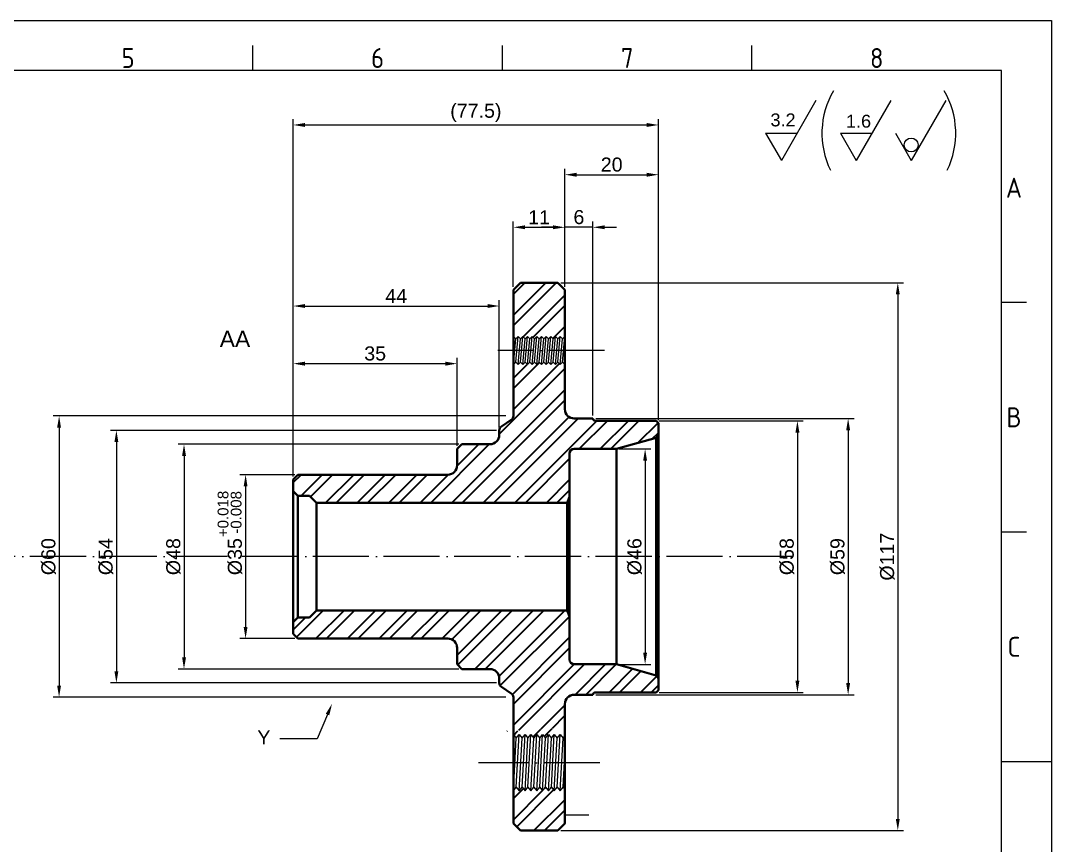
# Model space of a CAD drawing. Header units: millimetres. Extents: x 2429 to 2877, y 1091 to 1407.
# Drawn here: x 2656.5 to 2876.6, y 1231.3 to 1407.5 of the extents above; entities that cross this region are included whole.
import ezdxf
from ezdxf import colors
from ezdxf.entities.mleader import LeaderData, LeaderLine
from ezdxf.enums import TextEntityAlignment as Align
from ezdxf.math import Vec2, Vec3

# ---------------------------------------------------------------- set-up
doc = ezdxf.new("R2010")
doc.units = ezdxf.units.MM
doc.linetypes.add('ACAD_ISO04W100', pattern=[30, 24, -3, 0, -3])
doc.linetypes.add('ACAD_ISO05W100', pattern=[33, 24, -3, 0, -3, 0, -3])
for name, color, linetype, lineweight in [('AM_0', 7, 'Continuous', 40), ('AM_4', 1, 'ACAD_ISO04W100', 25), ('AM_5', 3, 'Continuous', 25), ('AM_7', 4, 'Continuous', 35), ('AM_BOR', 2, 'ACAD_ISO05W100', 35)]:
    doc.layers.add(name, color=color, linetype=linetype, lineweight=lineweight)
doc.styles.add('ACISOTS', font='isocp.shx', dxfattribs={"height": 1})
doc.styles.get("Standard").update_dxf_attribs({"font": 'arial.ttf'})
doc.dimstyles.new('ISO-25', dxfattribs={"dimtxt": 3, "dimasz": 2.5, "dimexe": 1.25, "dimexo": 0.625, "dimtad": 1, "dimtxsty": 'Standard', "dimcen": 2.5, "dimadec": 0, "dimazin": 0, "dimtfac": 1, "dimtmove": 0, "dimatfit": 3, "dimfxl": 1, "dimarcsym": 0})

# ---------------------------------------------------------------- blocks, each defined once
blk = doc.blocks.new('A3 ZTL')
for p, q in [((401.17, 280.82), (19.57, 280.82)), ((401.17, 9.78), (401.17, 280.82))]:
    blk.add_line(p, q)
at = {"layer": 'AM_BOR', "color": 135, "linetype": 'Continuous', "lineweight": 25}
for p, q in [((0, 290.61), (410.96, 290.61)), ((410.96, 290.61), (410.96, 0))]:
    blk.add_line(p, q, dxfattribs=at)
at = {"layer": 'AM_BOR', "color": 135, "lineweight": 25}
for p, q in [((254.4, 280.82), (254.4, 285.71)), ((303.33, 280.82), (303.33, 285.71)), ((352.25, 280.82), (352.25, 285.71)), ((406.07, 235.32), (401.17, 235.32)), ((406.07, 190.31), (401.17, 190.31)), ((401.17, 145.3), (410.96, 145.3))]:
    blk.add_line(p, q, dxfattribs=at)
at = {"layer": 'AM_BOR', "color": 135, "lineweight": 25, "style": 'ACISOTS'}
for s, p in [('5', (229.94, 283.27)), ('6', (278.86, 283.27)), ('7', (327.79, 283.27)), ('8', (376.71, 283.27)), ('A', (403.62, 257.83)), ('B', (403.62, 212.82)), ('C', (403.62, 167.81))]:
    blk.add_text(s, height=3.91, dxfattribs=at).set_placement(p, align=Align.MIDDLE)
blk = doc.blocks.new('*D98')
at = {"layer": 'AM_5', "color": 0, "lineweight": -2}
for p, q in [((2562.19, 1367.89), (2562.19, 1369.62)), ((2498.65, 1293), (2485.58, 1293))]:
    blk.add_line(p, q, dxfattribs=at)
blk.add_arc((2562.19, 1293), 75.37, 91.9007, 178.0993, dxfattribs=at)
at = {"layer": 'AM_5', "color": 0}
for points in [[(2559.68, 1368.75), (2559.7, 1367.91), (2562.19, 1368.37)], [(2487.28, 1295.5), (2486.45, 1295.51), (2486.83, 1293)]]:
    blk.add_solid(points, dxfattribs=at)
at = {"layer": 'Defpoints', "color": 0}
for p in [(2562.19, 1367.26), (2524.51, 1358.27), (2499.27, 1293), (2821.47, 1293), (2562.19, 1218.74)]:
    blk.add_point(p, dxfattribs=at)
at = {"layer": 'AM_5', "color": 0, "insert": (2507.37, 1347.82), "char_height": 3, "attachment_point": 5, "rotation": 45}
blk.add_mtext('90°', dxfattribs=at)
blk = doc.blocks.new('*D111')
at = {"layer": 'AM_5', "color": 0, "lineweight": -2}
for p, q in [((2771.83, 1351.5), (2845.04, 1351.5)), ((2843.79, 1349), (2843.79, 1237)), ((2771.83, 1234.5), (2845.04, 1234.5))]:
    blk.add_line(p, q, dxfattribs=at)
at = {"layer": 'AM_5', "color": 0}
for points in [[(2843.37, 1349), (2844.2, 1349), (2843.79, 1351.5)], [(2843.37, 1237), (2844.2, 1237), (2843.79, 1234.5)]]:
    blk.add_solid(points, dxfattribs=at)
at = {"layer": 'Defpoints', "color": 0}
for p in [(2771.2, 1351.5), (2771.2, 1234.5), (2843.79, 1234.5)]:
    blk.add_point(p, dxfattribs=at)
at = {"layer": 'AM_5', "color": 0, "insert": (2841.55, 1293), "char_height": 3, "attachment_point": 5, "rotation": 90}
blk.add_mtext('%%C117', dxfattribs=at)
blk = doc.blocks.new('*D112')
at = {"layer": 'AM_5', "color": 0, "lineweight": -2}
for p, q in [((2779.33, 1322.5), (2834.44, 1322.5)), ((2833.19, 1320), (2833.19, 1266)), ((2779.33, 1263.5), (2834.44, 1263.5))]:
    blk.add_line(p, q, dxfattribs=at)
at = {"layer": 'AM_5', "color": 0}
for points in [[(2832.77, 1320), (2833.6, 1320), (2833.19, 1322.5)], [(2832.77, 1266), (2833.6, 1266), (2833.19, 1263.5)]]:
    blk.add_solid(points, dxfattribs=at)
at = {"layer": 'Defpoints', "color": 0}
for p in [(2778.7, 1322.5), (2778.7, 1263.5), (2833.19, 1263.5)]:
    blk.add_point(p, dxfattribs=at)
at = {"layer": 'AM_5', "color": 0, "insert": (2830.95, 1293), "char_height": 3, "attachment_point": 5, "rotation": 90}
blk.add_mtext('%%C59', dxfattribs=at)
blk = doc.blocks.new('*D113')
at = {"layer": 'AM_5', "color": 0, "lineweight": -2}
for p, q in [((2792.83, 1322), (2823.61, 1322)), ((2822.36, 1319.5), (2822.36, 1266.5)), ((2792.83, 1264), (2823.61, 1264))]:
    blk.add_line(p, q, dxfattribs=at)
at = {"layer": 'AM_5', "color": 0}
for points in [[(2821.94, 1319.5), (2822.78, 1319.5), (2822.36, 1322)], [(2821.94, 1266.5), (2822.78, 1266.5), (2822.36, 1264)]]:
    blk.add_solid(points, dxfattribs=at)
at = {"layer": 'Defpoints', "color": 0}
for p in [(2792.2, 1322), (2792.2, 1264), (2822.36, 1264)]:
    blk.add_point(p, dxfattribs=at)
at = {"layer": 'AM_5', "color": 0, "insert": (2820.12, 1293), "char_height": 3, "attachment_point": 5, "rotation": 90}
blk.add_mtext('%%C58', dxfattribs=at)
blk = doc.blocks.new('*D114')
at = {"layer": 'AM_5', "color": 0, "lineweight": -2}
for p, q in [((2784.33, 1316), (2791.09, 1316)), ((2789.84, 1313.5), (2789.84, 1272.5)), ((2784.33, 1270), (2791.09, 1270))]:
    blk.add_line(p, q, dxfattribs=at)
at = {"layer": 'AM_5', "color": 0}
for points in [[(2789.42, 1313.5), (2790.25, 1313.5), (2789.84, 1316)], [(2789.42, 1272.5), (2790.25, 1272.5), (2789.84, 1270)]]:
    blk.add_solid(points, dxfattribs=at)
at = {"layer": 'Defpoints', "color": 0}
for p in [(2783.7, 1316), (2783.7, 1270), (2789.84, 1270)]:
    blk.add_point(p, dxfattribs=at)
at = {"layer": 'AM_5', "color": 0, "insert": (2787.6, 1293), "char_height": 3, "attachment_point": 5, "rotation": 90}
blk.add_mtext('%%C46', dxfattribs=at)
blk = doc.blocks.new('*D115')
at = {"layer": 'AM_5', "color": 0, "lineweight": -2}
for p, q in [((2760.08, 1323.04), (2663.47, 1323.04)), ((2664.72, 1320.54), (2664.72, 1265.47)), ((2760.08, 1262.97), (2663.47, 1262.97))]:
    blk.add_line(p, q, dxfattribs=at)
at = {"layer": 'AM_5', "color": 0}
for points in [[(2664.3, 1320.54), (2665.13, 1320.54), (2664.72, 1323.04)], [(2664.3, 1265.47), (2665.13, 1265.47), (2664.72, 1262.97)]]:
    blk.add_solid(points, dxfattribs=at)
at = {"layer": 'Defpoints', "color": 0}
for p in [(2760.7, 1323.04), (2664.72, 1262.97), (2760.7, 1262.97)]:
    blk.add_point(p, dxfattribs=at)
at = {"layer": 'AM_5', "color": 0, "insert": (2662.48, 1293), "char_height": 3, "attachment_point": 5, "rotation": 90}
blk.add_mtext('%%C60', dxfattribs=at)
blk = doc.blocks.new('*D116')
at = {"layer": 'AM_5', "color": 0, "lineweight": -2}
for p, q in [((2758.08, 1319.97), (2675.7, 1319.97)), ((2676.95, 1317.47), (2676.95, 1268.54)), ((2758.08, 1266.04), (2675.7, 1266.04))]:
    blk.add_line(p, q, dxfattribs=at)
at = {"layer": 'AM_5', "color": 0}
for points in [[(2676.53, 1317.47), (2677.37, 1317.47), (2676.95, 1319.97)], [(2676.53, 1268.54), (2677.37, 1268.54), (2676.95, 1266.04)]]:
    blk.add_solid(points, dxfattribs=at)
at = {"layer": 'Defpoints', "color": 0}
for p in [(2758.7, 1319.97), (2676.95, 1266.04), (2758.7, 1266.04)]:
    blk.add_point(p, dxfattribs=at)
at = {"layer": 'AM_5', "color": 0, "insert": (2674.71, 1293), "char_height": 3, "attachment_point": 5, "rotation": 90}
blk.add_mtext('%%C54', dxfattribs=at)
blk = doc.blocks.new('*D117')
at = {"layer": 'AM_5', "color": 0, "lineweight": -2}
for p, q in [((2750.08, 1317), (2690.14, 1317)), ((2691.39, 1314.5), (2691.39, 1271.5)), ((2750.08, 1269), (2690.14, 1269))]:
    blk.add_line(p, q, dxfattribs=at)
at = {"layer": 'AM_5', "color": 0}
for points in [[(2690.98, 1314.5), (2691.81, 1314.5), (2691.39, 1317)], [(2690.98, 1271.5), (2691.81, 1271.5), (2691.39, 1269)]]:
    blk.add_solid(points, dxfattribs=at)
at = {"layer": 'Defpoints', "color": 0}
for p in [(2750.7, 1317), (2691.39, 1269), (2750.7, 1269)]:
    blk.add_point(p, dxfattribs=at)
at = {"layer": 'AM_5', "color": 0, "insert": (2689.15, 1293), "char_height": 3, "attachment_point": 5, "rotation": 90}
blk.add_mtext('%%C48', dxfattribs=at)
blk = doc.blocks.new('*D118')
at = {"layer": 'AM_5', "color": 0, "lineweight": -2}
for p, q in [((2715.08, 1310.5), (2703.29, 1310.5)), ((2704.54, 1308), (2704.54, 1278)), ((2715.08, 1275.5), (2703.29, 1275.5))]:
    blk.add_line(p, q, dxfattribs=at)
at = {"layer": 'AM_5', "color": 0}
for points in [[(2704.12, 1308), (2704.95, 1308), (2704.54, 1310.5)], [(2704.12, 1278), (2704.95, 1278), (2704.54, 1275.5)]]:
    blk.add_solid(points, dxfattribs=at)
at = {"layer": 'Defpoints', "color": 0}
for p in [(2715.7, 1310.5), (2704.54, 1275.5), (2715.7, 1275.5)]:
    blk.add_point(p, dxfattribs=at)
at = {"layer": 'AM_5', "color": 0, "insert": (2702.3, 1293), "char_height": 3, "attachment_point": 5, "rotation": 90}
blk.add_mtext('%%C35', dxfattribs=at)
blk = doc.blocks.new('*D119')
at = {"layer": 'AM_5', "color": 0, "lineweight": -2}
for p, q in [((2714.7, 1311.13), (2714.7, 1335.46)), ((2717.2, 1334.21), (2747.2, 1334.21)), ((2749.7, 1316.63), (2749.7, 1335.46))]:
    blk.add_line(p, q, dxfattribs=at)
at = {"layer": 'AM_5', "color": 0}
for points in [[(2717.2, 1334.63), (2717.2, 1333.79), (2714.7, 1334.21)], [(2747.2, 1334.63), (2747.2, 1333.79), (2749.7, 1334.21)]]:
    blk.add_solid(points, dxfattribs=at)
at = {"layer": 'Defpoints', "color": 0}
for p in [(2749.7, 1334.21), (2749.7, 1316), (2714.7, 1310.5)]:
    blk.add_point(p, dxfattribs=at)
at = {"layer": 'AM_5', "color": 0, "insert": (2732.2, 1336.37), "char_height": 3, "attachment_point": 5}
blk.add_mtext('35', dxfattribs=at)
blk = doc.blocks.new('*D120')
at = {"layer": 'AM_5', "color": 0, "lineweight": -2}
for p, q in [((2714.7, 1310.13), (2714.7, 1347.77)), ((2758.7, 1320.59), (2758.7, 1347.77)), ((2717.2, 1346.52), (2756.2, 1346.52))]:
    blk.add_line(p, q, dxfattribs=at)
at = {"layer": 'AM_5', "color": 0}
for points in [[(2717.2, 1346.94), (2717.2, 1346.11), (2714.7, 1346.52)], [(2756.2, 1346.94), (2756.2, 1346.11), (2758.7, 1346.52)]]:
    blk.add_solid(points, dxfattribs=at)
at = {"layer": 'Defpoints', "color": 0}
for p in [(2758.7, 1346.52), (2758.7, 1319.97), (2714.7, 1309.5)]:
    blk.add_point(p, dxfattribs=at)
at = {"layer": 'AM_5', "color": 0, "insert": (2736.7, 1348.65), "char_height": 3, "attachment_point": 5}
blk.add_mtext('44', dxfattribs=at)
blk = doc.blocks.new('*D121')
at = {"layer": 'AM_5', "color": 0, "lineweight": -2}
for p, q in [((2761.7, 1350.63), (2761.7, 1364.58)), ((2772.7, 1350.63), (2772.7, 1364.58)), ((2764.2, 1363.33), (2770.2, 1363.33))]:
    blk.add_line(p, q, dxfattribs=at)
at = {"layer": 'AM_5', "color": 0}
for points in [[(2764.2, 1363.75), (2764.2, 1362.92), (2761.7, 1363.33)], [(2770.2, 1363.75), (2770.2, 1362.92), (2772.7, 1363.33)]]:
    blk.add_solid(points, dxfattribs=at)
at = {"layer": 'Defpoints', "color": 0}
for p in [(2772.7, 1363.33), (2761.7, 1350), (2772.7, 1350)]:
    blk.add_point(p, dxfattribs=at)
at = {"layer": 'AM_5', "color": 0, "insert": (2767.2, 1365.46), "char_height": 3, "attachment_point": 5}
blk.add_mtext('11', dxfattribs=at)
blk = doc.blocks.new('*D122')
at = {"layer": 'AM_5', "color": 0, "lineweight": -2}
for p, q in [((2772.7, 1350.63), (2772.7, 1364.58)), ((2778.7, 1323.13), (2778.7, 1364.58)), ((2770.2, 1363.33), (2767.7, 1363.33)), ((2778.7, 1363.33), (2772.7, 1363.33)), ((2781.2, 1363.33), (2783.7, 1363.33))]:
    blk.add_line(p, q, dxfattribs=at)
at = {"layer": 'AM_5', "color": 0}
for points in [[(2770.2, 1363.75), (2770.2, 1362.92), (2772.7, 1363.33)], [(2781.2, 1363.75), (2781.2, 1362.92), (2778.7, 1363.33)]]:
    blk.add_solid(points, dxfattribs=at)
at = {"layer": 'Defpoints', "color": 0}
for p in [(2772.7, 1363.33), (2772.7, 1350), (2778.7, 1322.5)]:
    blk.add_point(p, dxfattribs=at)
at = {"layer": 'AM_5', "color": 0, "insert": (2775.7, 1365.49), "char_height": 3, "attachment_point": 5}
blk.add_mtext('6', dxfattribs=at)
blk = doc.blocks.new('*D123')
at = {"layer": 'AM_5', "color": 0, "lineweight": -2}
for p, q in [((2772.7, 1363.96), (2772.7, 1375.81)), ((2792.7, 1322.13), (2792.7, 1375.81)), ((2775.2, 1374.56), (2790.2, 1374.56))]:
    blk.add_line(p, q, dxfattribs=at)
at = {"layer": 'AM_5', "color": 0}
for points in [[(2775.2, 1374.97), (2775.2, 1374.14), (2772.7, 1374.56)], [(2790.2, 1374.97), (2790.2, 1374.14), (2792.7, 1374.56)]]:
    blk.add_solid(points, dxfattribs=at)
at = {"layer": 'Defpoints', "color": 0}
for p in [(2792.7, 1374.56), (2772.7, 1363.33), (2792.7, 1321.5)]:
    blk.add_point(p, dxfattribs=at)
at = {"layer": 'AM_5', "color": 0, "insert": (2782.7, 1376.71), "char_height": 3, "attachment_point": 5}
blk.add_mtext('20', dxfattribs=at)
blk = doc.blocks.new('*D124')
at = {"layer": 'AM_5', "color": 0, "lineweight": -2}
for p, q in [((2714.7, 1310.13), (2714.7, 1386.43)), ((2717.2, 1385.18), (2790.2, 1385.18)), ((2792.7, 1322.13), (2792.7, 1386.43))]:
    blk.add_line(p, q, dxfattribs=at)
at = {"layer": 'AM_5', "color": 0}
for points in [[(2717.2, 1385.6), (2717.2, 1384.76), (2714.7, 1385.18)], [(2790.2, 1385.6), (2790.2, 1384.76), (2792.7, 1385.18)]]:
    blk.add_solid(points, dxfattribs=at)
at = {"layer": 'Defpoints', "color": 0}
for p in [(2792.7, 1385.18), (2792.7, 1321.5), (2714.7, 1309.5)]:
    blk.add_point(p, dxfattribs=at)
at = {"layer": 'AM_5', "color": 0, "insert": (2753.7, 1387.77), "char_height": 3, "attachment_point": 5}
blk.add_mtext('(77.5)', dxfattribs=at)

msp = doc.modelspace()

# ---------------------------------------------------------------- hatches: boundary and pattern name
at = {"layer": 'AM_7'}
h = msp.add_hatch(dxfattribs=at)
h.set_pattern_fill('ANSI32', color=256, scale=0.5, style=0)
h.set_pattern_definition([(45, (-479.1715, -3.695), (-3.367596, 3.367596), []), (45, (-476.9264, -3.695), (-3.367596, 3.367596), [])])
h.paths.add_polyline_path([(2772.705, 1350.004), (2771.205, 1351.504), (2763.205, 1351.504), (2761.705, 1350.004), (2761.705, 1340.004), (2762.205, 1339.504), (2762.705, 1340.004), (2763.205, 1339.504), (2763.705, 1340.004), (2764.205, 1339.504), (2764.705, 1340.004), (2765.205, 1339.504), (2765.705, 1340.004), (2766.205, 1339.504), (2766.705, 1340.004), (2767.205, 1339.504), (2767.705, 1340.004), (2768.205, 1339.504), (2768.705, 1340.004), (2769.205, 1339.504), (2769.705, 1340.004), (2770.205, 1339.504), (2770.705, 1340.004), (2771.205, 1339.504), (2771.705, 1340.004), (2772.205, 1339.504), (2772.705, 1340.004)])
h.paths.add_polyline_path([(2773.705, 1315.004, -0.4142136), (2774.705, 1316.004), (2783.705, 1316.004), (2792.223, 1318.37), (2792.705, 1319.004), (2792.705, 1321.504), (2792.205, 1322.004), (2779.205, 1322.004, -0.4142136), (2778.705, 1322.504), (2774.705, 1322.504, -0.4142136), (2772.705, 1324.504), (2772.705, 1334.004), (2772.205, 1334.504), (2771.705, 1334.004), (2771.205, 1334.504), (2770.705, 1334.004), (2770.205, 1334.504), (2769.705, 1334.004), (2769.205, 1334.504), (2768.705, 1334.004), (2768.205, 1334.504), (2767.705, 1334.004), (2767.205, 1334.504), (2766.705, 1334.004), (2766.205, 1334.504), (2765.705, 1334.004), (2765.205, 1334.504), (2764.705, 1334.004), (2764.205, 1334.504), (2763.705, 1334.004), (2763.205, 1334.504), (2762.705, 1334.004), (2762.205, 1334.504), (2761.705, 1334.004), (2761.705, 1323.039, -0.2507649), (2761.26, 1322.207), (2759.15, 1320.801, 0.2507649), (2758.705, 1319.969), (2758.705, 1319.004, -0.4142136), (2756.705, 1317.004), (2750.705, 1317.004), (2749.705, 1316.004), (2749.705, 1312.504, -0.4142136), (2747.705, 1310.504), (2715.705, 1310.504), (2714.705, 1309.504), (2714.705, 1307.004), (2715.705, 1306.004), (2718.205, 1306.004), (2719.705, 1304.504), (2773.205, 1304.504), (2773.705, 1305.804)])
edge = h.paths.add_edge_path()
edge.add_line((2773.705, 1280.204), (2773.205, 1281.504))
edge.add_line((2773.205, 1281.504), (2719.705, 1281.504))
edge.add_line((2719.705, 1281.504), (2718.205, 1280.004))
edge.add_line((2718.205, 1280.004), (2715.705, 1280.004))
edge.add_line((2715.705, 1280.004), (2714.705, 1279.004))
edge.add_line((2714.705, 1279.004), (2714.705, 1276.504))
edge.add_line((2714.705, 1276.504), (2715.705, 1275.504))
edge.add_line((2715.705, 1275.504), (2747.705, 1275.504))
edge.add_arc((2747.705, 1273.504), 2, 0, 90, ccw=False)
edge.add_line((2749.705, 1273.504), (2749.705, 1270.004))
edge.add_line((2749.705, 1270.004), (2750.705, 1269.004))
edge.add_line((2750.705, 1269.004), (2756.705, 1269.004))
edge.add_arc((2756.705, 1267.004), 2, 0, 90, ccw=False)
edge.add_line((2758.705, 1267.004), (2758.705, 1266.039))
edge.add_arc((2759.705, 1266.039), 1, 180, 236.30993)
edge.add_line((2759.15, 1265.207), (2761.26, 1263.801))
edge.add_arc((2760.705, 1262.969), 1, 0, 56.30993, ccw=False)
edge.add_line((2761.705, 1262.969), (2761.705, 1255.752))
edge.add_ellipse((2757.143, 1272.851), major_axis=(-46.124, 0.653), ratio=0.3712639, start_angle=95.97734, end_angle=110.01912)
edge.add_line((2772.705, 1256.538), (2772.705, 1261.504))
edge.add_arc((2774.705, 1261.504), 2, 90, 180, ccw=False)
edge.add_line((2774.705, 1263.504), (2778.705, 1263.504))
edge.add_arc((2779.205, 1263.504), 0.5, 90, 180, ccw=False)
edge.add_line((2779.205, 1264.004), (2792.205, 1264.004))
edge.add_line((2792.205, 1264.004), (2792.705, 1264.504))
edge.add_line((2792.705, 1264.504), (2792.705, 1267.004))
edge.add_line((2792.705, 1267.004), (2792.223, 1267.638))
edge.add_line((2792.223, 1267.638), (2783.705, 1270.004))
edge.add_line((2783.705, 1270.004), (2774.705, 1270.004))
edge.add_arc((2774.705, 1271.004), 1, 180, 270, ccw=False)
edge.add_line((2773.705, 1271.004), (2773.705, 1280.204))
edge = h.paths.add_edge_path()
edge.add_ellipse((2757.143, 1272.851), major_axis=(-46.124, 0.653), ratio=0.3712639, start_angle=95.97734, end_angle=110.01912, ccw=False)
edge.add_line((2761.705, 1255.752), (2761.705, 1255.004))
edge.add_line((2761.705, 1255.004), (2762.33, 1254.254))
edge.add_line((2762.33, 1254.254), (2762.955, 1255.004))
edge.add_line((2762.955, 1255.004), (2763.58, 1254.254))
edge.add_line((2763.58, 1254.254), (2764.205, 1255.004))
edge.add_line((2764.205, 1255.004), (2764.83, 1254.254))
edge.add_line((2764.83, 1254.254), (2765.455, 1255.004))
edge.add_line((2765.455, 1255.004), (2766.08, 1254.254))
edge.add_line((2766.08, 1254.254), (2766.705, 1255.004))
edge.add_line((2766.705, 1255.004), (2767.33, 1254.254))
edge.add_line((2767.33, 1254.254), (2767.955, 1255.004))
edge.add_line((2767.955, 1255.004), (2768.58, 1254.254))
edge.add_line((2768.58, 1254.254), (2769.205, 1255.004))
edge.add_line((2769.205, 1255.004), (2769.83, 1254.254))
edge.add_line((2769.83, 1254.254), (2770.455, 1255.004))
edge.add_line((2770.455, 1255.004), (2771.08, 1254.254))
edge.add_line((2771.08, 1254.254), (2771.705, 1255.004))
edge.add_line((2771.705, 1255.004), (2772.33, 1254.254))
edge.add_line((2772.33, 1254.254), (2772.705, 1254.704))
edge.add_line((2772.705, 1254.704), (2772.705, 1256.538))
h.paths.add_polyline_path([(2772.33, 1243.754), (2771.705, 1243.004), (2771.08, 1243.754), (2770.455, 1243.004), (2769.83, 1243.754), (2769.205, 1243.004), (2768.58, 1243.754), (2767.955, 1243.004), (2767.33, 1243.754), (2766.705, 1243.004), (2766.08, 1243.754), (2765.455, 1243.004), (2764.83, 1243.754), (2764.205, 1243.004), (2763.58, 1243.754), (2762.955, 1243.004), (2762.33, 1243.754), (2761.705, 1243.004), (2761.705, 1236.004), (2763.205, 1234.504), (2771.205, 1234.504), (2772.69, 1235.989), (2772.69, 1239.777), (2772.692, 1243.319)])

# ---------------------------------------------------------------- linework, layer by layer
at = {"layer": 'AM_0'}
for p, q in [((2761.705, 1350.004), (2763.205, 1351.504)), ((2771.205, 1351.504), (2763.205, 1351.504)), ((2771.205, 1351.504), (2772.705, 1350.004)), ((2761.705, 1350.004), (2761.705, 1323.039)), ((2772.705, 1350.004), (2772.705, 1324.504)), ((2761.26, 1322.207), (2759.15, 1320.801)), ((2778.705, 1322.504), (2774.705, 1322.504)), ((2778.705, 1322.504), (2778.705, 1322.504)), ((2792.205, 1322.004), (2779.205, 1322.004)), ((2792.205, 1322.004), (2792.705, 1321.504)), ((2792.705, 1321.504), (2792.705, 1293.004)), ((2758.705, 1319.969), (2758.705, 1319.004)), ((2783.705, 1316.004), (2792.223, 1318.37)), ((2792.705, 1319.004), (2792.223, 1318.37)), ((2792.223, 1318.37), (2792.223, 1293.004)), ((2750.705, 1317.004), (2749.705, 1316.004)), ((2750.705, 1317.004), (2756.705, 1317.004)), ((2749.705, 1316.004), (2749.705, 1312.504)), ((2773.705, 1315.004), (2773.705, 1293.004)), ((2774.705, 1316.004), (2783.705, 1316.004)), ((2783.705, 1316.004), (2783.705, 1293.004)), ((2715.705, 1310.504), (2714.705, 1309.504)), ((2714.705, 1309.504), (2714.705, 1293.004)), ((2715.705, 1310.504), (2747.705, 1310.504)), ((2714.705, 1307.004), (2715.705, 1306.004)), ((2718.205, 1306.004), (2715.705, 1306.004)), ((2715.705, 1306.004), (2715.705, 1293.004)), ((2719.705, 1304.504), (2718.205, 1306.004)), ((2773.205, 1304.504), (2773.705, 1305.804)), ((2773.705, 1304.504), (2773.705, 1305.804)), ((2773.205, 1304.504), (2719.705, 1304.504)), ((2719.705, 1304.504), (2719.705, 1293.004)), ((2773.205, 1304.504), (2773.205, 1293.004)), ((2773.705, 1304.504), (2773.705, 1293.004)), ((2714.705, 1276.504), (2714.705, 1293.004)), ((2715.705, 1280.004), (2715.705, 1293.004)), ((2719.705, 1281.504), (2719.705, 1293.004)), ((2773.205, 1281.504), (2773.205, 1293.004)), ((2773.705, 1271.004), (2773.705, 1293.004)), ((2773.705, 1281.504), (2773.705, 1293.004)), ((2783.705, 1270.004), (2783.705, 1293.004)), ((2792.223, 1267.638), (2792.223, 1293.004)), ((2792.705, 1264.504), (2792.705, 1293.004)), ((2719.705, 1281.504), (2718.205, 1280.004)), ((2773.205, 1281.504), (2719.705, 1281.504)), ((2773.205, 1281.504), (2773.705, 1280.204)), ((2773.705, 1281.504), (2773.705, 1280.204)), ((2714.705, 1279.004), (2715.705, 1280.004)), ((2718.205, 1280.004), (2715.705, 1280.004)), ((2715.705, 1275.504), (2714.705, 1276.504)), ((2715.705, 1275.504), (2747.705, 1275.504)), ((2749.705, 1270.004), (2749.705, 1273.504)), ((2750.705, 1269.004), (2749.705, 1270.004)), ((2774.705, 1270.004), (2783.705, 1270.004)), ((2783.705, 1270.004), (2792.223, 1267.638)), ((2750.705, 1269.004), (2756.705, 1269.004)), ((2758.705, 1266.039), (2758.705, 1267.004)), ((2792.705, 1267.004), (2792.223, 1267.638)), ((2761.26, 1263.801), (2759.15, 1265.207)), ((2778.705, 1263.504), (2774.705, 1263.504)), ((2778.705, 1263.504), (2778.705, 1263.504)), ((2792.205, 1264.004), (2779.205, 1264.004)), ((2792.205, 1264.004), (2792.705, 1264.504)), ((2761.705, 1236.004), (2761.705, 1262.969)), ((2772.705, 1236.004), (2772.705, 1261.504)), ((2761.705, 1236.004), (2763.205, 1234.504)), ((2771.205, 1234.504), (2772.705, 1236.004)), ((2771.205, 1234.504), (2763.205, 1234.504))]:
    msp.add_line(p, q, dxfattribs=at)
for centre, radius, start, end in [((2760.705, 1323.039), 1, 303.69007, 0), ((2774.705, 1324.504), 2, 180, 270), ((2759.705, 1319.969), 1, 123.69007, 180), ((2779.205, 1322.504), 0.5, 180, 270), ((2756.705, 1319.004), 2, 270, 0), ((2774.705, 1315.004), 1, 90, 180), ((2747.705, 1312.504), 2, 270, 0), ((2747.705, 1273.504), 2, 0, 90), ((2774.705, 1271.004), 1, 180, 270), ((2756.705, 1267.004), 2, 0, 90), ((2759.705, 1266.039), 1, 180, 236.30993), ((2760.705, 1262.969), 1, 0, 56.30993), ((2774.705, 1261.504), 2, 90, 180), ((2779.205, 1263.504), 0.5, 90, 180)]:
    msp.add_arc(centre, radius, start, end, dxfattribs=at)
at = {"layer": 'AM_4', "ltscale": 0.5}
for p, q in [((2781.195, 1337.004), (2758.415, 1337.004)), ((2821.471, 1293.004), (2499.275, 1293.004)), ((2780.172, 1249.004), (2754.238, 1249.004))]:
    msp.add_line(p, q, dxfattribs=at)
at = {"layer": 'AM_5'}
for p, q in [((2826.301, 1390.393), (2818.923, 1377.616)), ((2842.277, 1390.393), (2834.9, 1377.616)), ((2854.024, 1390.393), (2846.647, 1377.616)), ((2815.57, 1383.424), (2822.277, 1383.424)), ((2815.57, 1383.424), (2818.923, 1377.616)), ((2831.546, 1383.424), (2838.253, 1383.424)), ((2831.546, 1383.424), (2834.9, 1377.616)), ((2843.294, 1383.424), (2846.647, 1377.616)), ((2762.205, 1339.504), (2761.705, 1340.004)), ((2761.705, 1334.004), (2762.205, 1339.504)), ((2762.705, 1340.004), (2762.205, 1339.504)), ((2762.205, 1334.504), (2762.705, 1340.004)), ((2763.205, 1339.504), (2762.705, 1340.004)), ((2762.705, 1334.004), (2763.205, 1339.504)), ((2763.705, 1340.004), (2763.205, 1339.504)), ((2763.205, 1334.504), (2763.705, 1340.004)), ((2764.205, 1339.504), (2763.705, 1340.004)), ((2763.705, 1334.004), (2764.205, 1339.504)), ((2764.705, 1340.004), (2764.205, 1339.504)), ((2764.205, 1334.504), (2764.705, 1340.004)), ((2765.205, 1339.504), (2764.705, 1340.004)), ((2764.705, 1334.004), (2765.205, 1339.504)), ((2765.705, 1340.004), (2765.205, 1339.504)), ((2765.205, 1334.504), (2765.705, 1340.004)), ((2766.205, 1339.504), (2765.705, 1340.004)), ((2765.705, 1334.004), (2766.205, 1339.504)), ((2766.705, 1340.004), (2766.205, 1339.504)), ((2766.205, 1334.504), (2766.705, 1340.004)), ((2767.205, 1339.504), (2766.705, 1340.004)), ((2766.705, 1334.004), (2767.205, 1339.504)), ((2767.705, 1340.004), (2767.205, 1339.504)), ((2767.205, 1334.504), (2767.705, 1340.004)), ((2768.205, 1339.504), (2767.705, 1340.004)), ((2767.705, 1334.004), (2768.205, 1339.504)), ((2768.705, 1340.004), (2768.205, 1339.504)), ((2768.205, 1334.504), (2768.705, 1340.004)), ((2769.205, 1339.504), (2768.705, 1340.004)), ((2768.705, 1334.004), (2769.205, 1339.504)), ((2769.705, 1340.004), (2769.205, 1339.504)), ((2769.205, 1334.504), (2769.705, 1340.004)), ((2770.205, 1339.504), (2769.705, 1340.004)), ((2769.705, 1334.004), (2770.205, 1339.504)), ((2770.705, 1340.004), (2770.205, 1339.504)), ((2770.205, 1334.504), (2770.705, 1340.004)), ((2771.205, 1339.504), (2770.705, 1340.004)), ((2770.705, 1334.004), (2771.205, 1339.504)), ((2771.705, 1340.004), (2771.205, 1339.504)), ((2771.205, 1334.504), (2771.705, 1340.004)), ((2772.205, 1339.504), (2771.705, 1340.004)), ((2771.705, 1334.004), (2772.205, 1339.504)), ((2772.705, 1340.004), (2772.205, 1339.504)), ((2772.205, 1334.504), (2772.705, 1340.004)), ((2762.205, 1334.504), (2761.705, 1334.004)), ((2762.705, 1334.004), (2762.205, 1334.504)), ((2763.205, 1334.504), (2762.705, 1334.004)), ((2763.705, 1334.004), (2763.205, 1334.504)), ((2764.205, 1334.504), (2763.705, 1334.004)), ((2764.705, 1334.004), (2764.205, 1334.504)), ((2765.205, 1334.504), (2764.705, 1334.004)), ((2765.705, 1334.004), (2765.205, 1334.504)), ((2766.205, 1334.504), (2765.705, 1334.004)), ((2766.705, 1334.004), (2766.205, 1334.504)), ((2767.205, 1334.504), (2766.705, 1334.004)), ((2767.705, 1334.004), (2767.205, 1334.504)), ((2768.205, 1334.504), (2767.705, 1334.004)), ((2768.705, 1334.004), (2768.205, 1334.504)), ((2769.205, 1334.504), (2768.705, 1334.004)), ((2769.705, 1334.004), (2769.205, 1334.504)), ((2770.205, 1334.504), (2769.705, 1334.004)), ((2770.705, 1334.004), (2770.205, 1334.504)), ((2771.205, 1334.504), (2770.705, 1334.004)), ((2771.705, 1334.004), (2771.205, 1334.504)), ((2772.205, 1334.504), (2771.705, 1334.004)), ((2772.705, 1334.004), (2772.205, 1334.504)), ((2761.705, 1255.004), (2762.33, 1254.254)), ((2762.33, 1254.254), (2762.955, 1255.004)), ((2762.33, 1243.754), (2762.955, 1255.004)), ((2762.955, 1255.004), (2763.58, 1254.254)), ((2763.58, 1254.254), (2764.205, 1255.004)), ((2763.58, 1243.754), (2764.205, 1255.004)), ((2764.205, 1255.004), (2764.83, 1254.254)), ((2764.83, 1254.254), (2765.455, 1255.004)), ((2764.83, 1243.754), (2765.455, 1255.004)), ((2765.455, 1255.004), (2766.08, 1254.254)), ((2766.08, 1254.254), (2766.705, 1255.004)), ((2766.08, 1243.754), (2766.705, 1255.004)), ((2766.705, 1255.004), (2767.33, 1254.254)), ((2767.33, 1254.254), (2767.955, 1255.004)), ((2767.33, 1243.754), (2767.955, 1255.004)), ((2767.955, 1255.004), (2768.58, 1254.254)), ((2768.58, 1254.254), (2769.205, 1255.004)), ((2768.58, 1243.754), (2769.205, 1255.004)), ((2769.205, 1255.004), (2769.83, 1254.254)), ((2769.83, 1254.254), (2770.455, 1255.004)), ((2769.83, 1243.754), (2770.455, 1255.004)), ((2770.455, 1255.004), (2771.08, 1254.254)), ((2771.08, 1254.254), (2771.705, 1255.004)), ((2771.08, 1243.754), (2771.705, 1255.004)), ((2771.705, 1255.004), (2772.33, 1254.254)), ((2772.33, 1254.254), (2772.705, 1254.704)), ((2761.705, 1243.004), (2762.33, 1254.254)), ((2762.955, 1243.004), (2763.58, 1254.254)), ((2764.205, 1243.004), (2764.83, 1254.254)), ((2765.455, 1243.004), (2766.08, 1254.254)), ((2766.705, 1243.004), (2767.33, 1254.254)), ((2767.955, 1243.004), (2768.58, 1254.254)), ((2769.205, 1243.004), (2769.83, 1254.254)), ((2770.455, 1243.004), (2771.08, 1254.254)), ((2771.705, 1243.004), (2772.33, 1254.254)), ((2772.33, 1243.754), (2772.705, 1250.504)), ((2761.705, 1243.004), (2762.33, 1243.754)), ((2762.33, 1243.754), (2762.955, 1243.004)), ((2762.955, 1243.004), (2763.58, 1243.754)), ((2763.58, 1243.754), (2764.205, 1243.004)), ((2764.205, 1243.004), (2764.83, 1243.754)), ((2764.83, 1243.754), (2765.455, 1243.004)), ((2765.455, 1243.004), (2766.08, 1243.754)), ((2766.08, 1243.754), (2766.705, 1243.004)), ((2766.705, 1243.004), (2767.33, 1243.754)), ((2767.33, 1243.754), (2767.955, 1243.004)), ((2767.955, 1243.004), (2768.58, 1243.754)), ((2768.58, 1243.754), (2769.205, 1243.004)), ((2769.205, 1243.004), (2769.83, 1243.754)), ((2769.83, 1243.754), (2770.455, 1243.004)), ((2770.455, 1243.004), (2771.08, 1243.754)), ((2771.08, 1243.754), (2771.705, 1243.004)), ((2771.705, 1243.004), (2772.33, 1243.754)), ((2772.33, 1243.754), (2772.705, 1243.304)), ((2772.69, 1239.777), (2772.69, 1235.972)), ((2772.69, 1237.874), (2777.842, 1237.874))]:
    msp.add_line(p, q, dxfattribs=at)
msp.add_circle((2846.66, 1380.907), 1.487, dxfattribs=at)
for centre, start, end in [((2845.65, 1383.411), 149.81687, 205.95777), ((2838.098, 1383.411), 334.04223, 30.18313)]:
    msp.add_arc(centre, 18.059, start, end, dxfattribs=at)

# ---------------------------------------------------------------- block references
at = {"linetype": 'ByBlock', "lineweight": 0, "xscale": 1.089, "yscale": 1.089, "zscale": 1.089}
msp.add_blockref('A3 ZTL', (2429.046, 1090.997), dxfattribs=at)

# ---------------------------------------------------------------- texts
at = {"layer": 'AM_5', "attachment_point": 1}
for s, width, insert, char_height in [('3.2', 18.23779, (2816.606, 1387.641), 2.76), ('1.6', 18.23779, (2832.727, 1387.374), 2.76), ('AA', 12.46166, (2699.012, 1341.24), 3.5)]:
    msp.add_mtext_dynamic_manual_height_columns(s, width=width, gutter_width=12.5, heights=[0], dxfattribs=dict(at, insert=insert, char_height=char_height))
at = {"layer": 'AM_5', "char_height": 2.3, "attachment_point": 1, "rotation": 90}
for s, insert in [('+0.018', (2698.569, 1297.152)), ('-0.008', (2701.357, 1297.897))]:
    msp.add_mtext_dynamic_manual_height_columns(s, width=18.23779, gutter_width=12.5, heights=[0], dxfattribs=dict(at, insert=insert))

# ---------------------------------------------------------------- dimensions: what is measured, and where the dimension line sits
at = {"layer": 'AM_5'}
dim = msp.add_linear_dim(base=(2792.705, 1385.178), p1=(2714.705, 1309.504), p2=(2792.705, 1321.504), text='(77.5)', dimstyle='ISO-25', dxfattribs=at)
dim.commit()
dim.dimension.update_dxf_attribs({"geometry": '*D124', "text_midpoint": (2753.705, 1387.77)})
for base, p1, p2, picture, middle in [((2792.705, 1374.557), (2772.705, 1363.332), (2792.705, 1321.504), '*D123', (2782.705, 1376.713)), ((2772.705, 1363.332), (2761.705, 1350.004), (2772.705, 1350.004), '*D121', (2767.205, 1365.463)), ((2772.705, 1363.332), (2778.705, 1322.504), (2772.705, 1350.004), '*D122', (2775.705, 1365.488)), ((2758.705, 1346.522), (2714.705, 1309.504), (2758.705, 1319.969), '*D120', (2736.705, 1348.647)), ((2749.705, 1334.21), (2714.705, 1310.504), (2749.705, 1316.004), '*D119', (2732.205, 1336.368))]:
    dim = msp.add_linear_dim(base=base, p1=p1, p2=p2, dimstyle='ISO-25', dxfattribs=at)
    dim.commit()
    dim.dimension.update_dxf_attribs({"geometry": picture, "text_midpoint": middle})
dim = msp.add_angular_dim_2l(base=(2524.508, 1358.273), line1=((2821.471, 1293.004), (2499.275, 1293.004)), line2=((2562.191, 1218.745), (2562.191, 1367.264)), dimstyle='ISO-25', dxfattribs=at)
dim.commit()
dim.dimension.update_dxf_attribs({"geometry": '*D98', "text_midpoint": (2507.374, 1347.821)})
for base, p1, p2, text, picture, middle in [((2843.787, 1234.504), (2771.205, 1351.504), (2771.205, 1234.504), '%%C117', '*D111', (2841.546, 1293.004)), ((2664.718, 1262.969), (2760.705, 1323.039), (2760.705, 1262.969), '%%C60', '*D115', (2662.477, 1293.004)), ((2833.187, 1263.504), (2778.705, 1322.504), (2778.705, 1263.504), '%%C59', '*D112', (2830.946, 1293.004)), ((2822.359, 1264.004), (2792.205, 1322.004), (2792.205, 1264.004), '%%C58', '*D113', (2820.119, 1293.004)), ((2676.95, 1266.039), (2758.705, 1319.969), (2758.705, 1266.039), '%%C54', '*D116', (2674.709, 1293.004)), ((2691.394, 1269.004), (2750.705, 1317.004), (2750.705, 1269.004), '%%C48', '*D117', (2689.153, 1293.004)), ((2704.537, 1275.504), (2715.705, 1310.504), (2715.705, 1275.504), '%%C35', '*D118', (2702.296, 1293.004))]:
    dim = msp.add_linear_dim(base=base, p1=p1, p2=p2, angle=90, text=text, dimstyle='ISO-25', dxfattribs=at)
    dim.commit()
    dim.dimension.update_dxf_attribs({"geometry": picture, "text_midpoint": middle})
dim = msp.add_linear_dim(base=(2789.838, 1270.004), p1=(2783.705, 1316.004), p2=(2783.705, 1270.004), angle=90, text='%%C46', dimstyle='ISO-25', dxfattribs=at)
dim.commit()
dim.dimension.update_dxf_attribs({"geometry": '*D114', "text_midpoint": (2789.838, 1293.004), "dimtype": 160})

# ---------------------------------------------------------------- leaders
ml = msp.add_multileader_mtext('Standard', dxfattribs=at)
ml.set_content('Y', color=256)
ml.set_leader_properties()
ml.build(insert=Vec2(0, 0))
ml.multileader.update_dxf_attribs({"arrow_head_size": 2.5})
ctx = ml.context
ctx.base_point, ctx.char_height, ctx.arrow_head_size, ctx.plane_origin = Vec3(2705.09, 1254.101), 3, 2.5, Vec3(2723.002, 1261.588)
ctx.text_align_type = 2
notes = []
notes.append((ctx, [(0, (1, 1, 0), (2719.841, 1254.101), (-1, 0), 8, [(0, [(2723.002, 1261.588)], 0, [])])]))
ctx.mtext.insert, ctx.mtext.alignment, ctx.mtext.flow_direction = Vec3(2709.841, 1255.901), 3, 5
for ctx, leaders in notes:
    for number, flags, end, landing, length, lines in leaders:
        leader = LeaderData()
        leader.index, (leader.has_last_leader_line, leader.has_dogleg_vector, leader.attachment_direction) = number, flags
        leader.last_leader_point, leader.dogleg_vector, leader.dogleg_length = Vec3(end), Vec3(landing), length
        for number, points, colour, breaks in lines:
            line = LeaderLine()
            line.index, line.vertices, line.color, line.breaks = number, Vec3.list(points), colors.encode_raw_color(colour), breaks
            leader.lines.append(line)
        ctx.leaders.append(leader)

doc.saveas('drawing.dxf')
